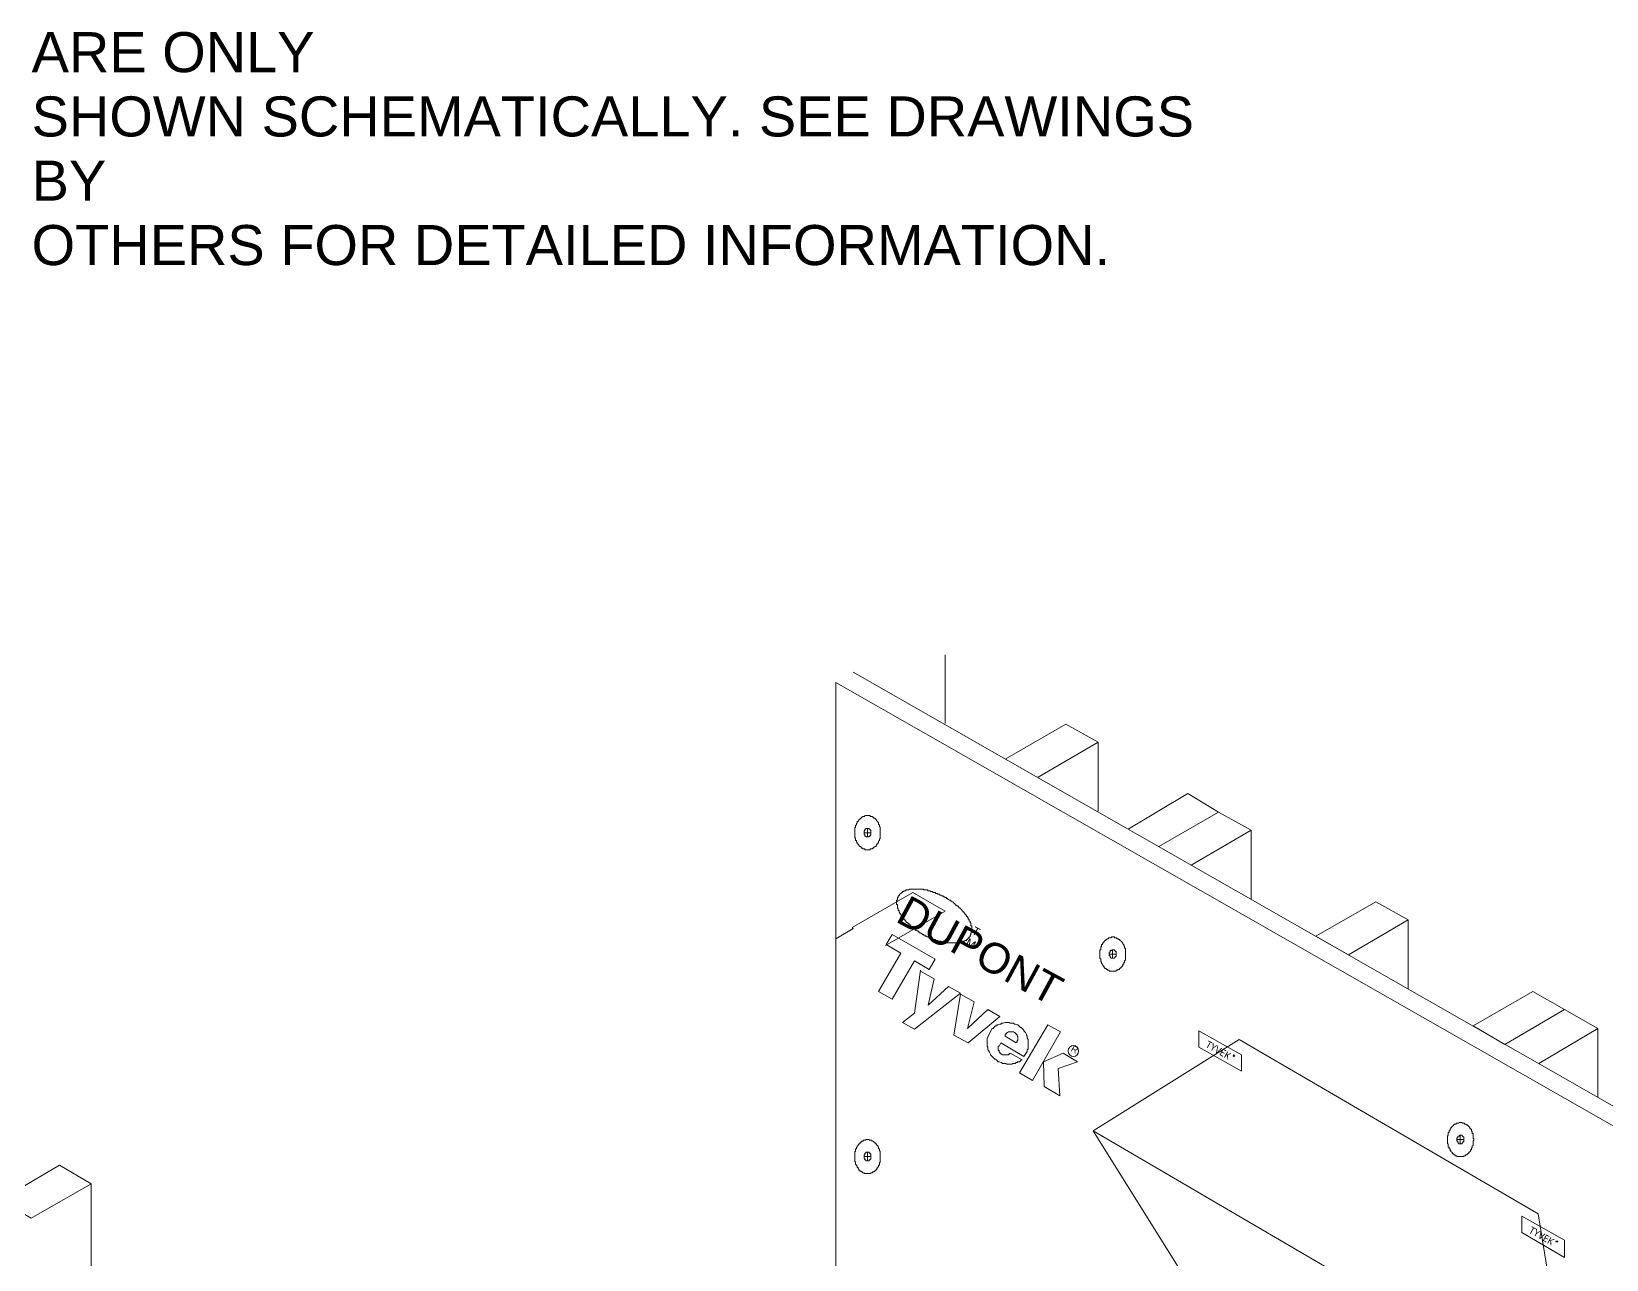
# Model space of a CAD drawing. Header units: inches. Extents: x 0 to 32.7, y -0.1 to 22.9.
# Drawn here: x 24.421 to 27.494, y 4.331 to 6.726 of the extents above; entities that cross this region are included whole.
import ezdxf

# ---------------------------------------------------------------- set-up
doc = ezdxf.new("R2010")
doc.units = ezdxf.units.IN
doc.header["$MEASUREMENT"] = 0
doc.layers.add('PDF_Geometry', color=7, linetype='Continuous', true_color=0x5d5d5d)
doc.layers.add('PDF_Text', color=7, linetype='Continuous')
doc.styles.add('PDF Arial', font='arial.ttf')
doc.styles.add('PDF Chief Blueprint', font='Chief_Blueprint.ttf')
doc.styles.add('PDF Malgun Gothic', font='malgun.ttf')

msp = doc.modelspace()

# ---------------------------------------------------------------- linework, layer by layer
at = {"layer": 'PDF_Geometry', "color": 253, "lineweight": 18, "true_color": 0xa2a2a2}
for points in [[(26.2038, 5.3769), (26.2038, 5.5103)], [(26.3854, 5.2719), (26.5021, 5.3403), (26.4388, 5.3753), (26.3204, 5.3069)], [(26.5021, 5.2053), (26.5021, 5.3403)], [(26.5604, 5.1703), (26.6771, 5.2403), (26.7371, 5.2036)], [(26.6838, 5.1003), (26.8004, 5.1686), (26.7371, 5.2036), (26.6204, 5.1369)], [(26.8004, 5.0336), (26.8004, 5.1686)], [(26.0871, 4.9436), (26.2038, 5.0103), (26.1404, 5.0469), (26.0221, 4.9786), (26.0238, 4.9769)], [(27.1071, 4.8586), (27.1071, 4.9936), (27.0438, 5.0286), (26.9271, 4.9619), (26.9904, 4.9253), (27.1071, 4.9936)], [(27.4121, 4.8186), (27.4771, 4.7819), (27.3621, 4.7136)], [(27.4771, 4.7819), (27.4771, 4.6486)], [(24.4204, 1.4636), (24.5371, 1.5319), (24.5371, 4.4786), (24.4754, 4.5153), (24.3588, 4.4469), (24.4204, 4.4119), (24.5371, 4.4786)]]:
    msp.add_lwpolyline(points, dxfattribs=at)
at = {"layer": 'PDF_Geometry', "color": 254, "lineweight": 18, "true_color": 0xe1e1e1}
for points in [[(27.8904, 3.6819), (27.8904, 4.4119), (26.0238, 5.4769)], [(26.0238, 4.9769), (25.9904, 4.9569)]]:
    msp.add_lwpolyline(points, dxfattribs=at)
at = {"layer": 'PDF_Geometry', "color": 7, "lineweight": 18}
for points in [[(27.8571, 3.6903), (27.8571, 4.3919), (25.9904, 5.4569), (25.9904, 2.5253), (27.8571, 1.4453), (27.8571, 3.6786)], [(26.6571, 3.6936), (26.6571, 4.3186), (26.4921, 4.5819), (26.7771, 4.7603), (27.3604, 4.4203), (27.4221, 4.0436)], [(26.4921, 4.5819), (27.4221, 4.0386), (27.2304, 3.9869), (27.2304, 3.0653)]]:
    msp.add_lwpolyline(points, dxfattribs=at)
at = {"layer": 'PDF_Geometry', "lineweight": 18}
for points in [[(26.0521, 5.1969), (26.0538, 5.1969), (26.0554, 5.1969), (26.0571, 5.1969), (26.0571, 5.1953), (26.0588, 5.1953), (26.0604, 5.1953), (26.0621, 5.1953), (26.0621, 5.1936), (26.0638, 5.1936), (26.0638, 5.1919), (26.0654, 5.1919), (26.0671, 5.1919), (26.0671, 5.1903), (26.0688, 5.1903), (26.0688, 5.1886), (26.0704, 5.1869), (26.0721, 5.1853), (26.0721, 5.1836), (26.0738, 5.1836), (26.0738, 5.1819), (26.0738, 5.1803), (26.0754, 5.1786), (26.0754, 5.1769), (26.0754, 5.1753), (26.0771, 5.1753), (26.0771, 5.1736), (26.0771, 5.1719), (26.0771, 5.1703), (26.0771, 5.1686), (26.0771, 5.1669), (26.0771, 5.1653), (26.0771, 5.1636), (26.0771, 5.1619), (26.0771, 5.1603), (26.0771, 5.1586), (26.0771, 5.1569), (26.0771, 5.1553), (26.0771, 5.1536), (26.0771, 5.1519), (26.0754, 5.1519), (26.0754, 5.1503), (26.0754, 5.1486), (26.0738, 5.1469), (26.0738, 5.1453), (26.0738, 5.1436), (26.0721, 5.1436), (26.0721, 5.1419), (26.0704, 5.1419), (26.0704, 5.1403), (26.0688, 5.1386), (26.0688, 5.1369), (26.0671, 5.1369), (26.0654, 5.1353), (26.0638, 5.1353), (26.0638, 5.1336), (26.0621, 5.1336), (26.0621, 5.1319), (26.0604, 5.1319), (26.0588, 5.1319), (26.0571, 5.1319), (26.0571, 5.1303), (26.0554, 5.1303), (26.0538, 5.1303), (26.0521, 5.1303), (26.0504, 5.1303), (26.0488, 5.1303), (26.0471, 5.1303), (26.0471, 5.1319), (26.0454, 5.1319), (26.0438, 5.1319), (26.0421, 5.1336), (26.0404, 5.1336), (26.0404, 5.1353), (26.0388, 5.1353), (26.0388, 5.1369), (26.0371, 5.1369), (26.0354, 5.1386), (26.0354, 5.1403), (26.0338, 5.1403), (26.0338, 5.1419), (26.0321, 5.1419), (26.0321, 5.1436), (26.0321, 5.1453), (26.0304, 5.1453), (26.0304, 5.1469), (26.0304, 5.1486), (26.0288, 5.1486), (26.0288, 5.1503), (26.0288, 5.1519), (26.0288, 5.1536), (26.0271, 5.1536), (26.0271, 5.1553), (26.0271, 5.1569), (26.0271, 5.1586), (26.0271, 5.1603), (26.0271, 5.1619), (26.0271, 5.1636), (26.0271, 5.1653), (26.0271, 5.1669), (26.0271, 5.1686), (26.0271, 5.1703), (26.0271, 5.1719), (26.0271, 5.1736), (26.0288, 5.1736), (26.0288, 5.1753), (26.0288, 5.1769), (26.0288, 5.1786), (26.0304, 5.1786), (26.0304, 5.1803), (26.0304, 5.1819), (26.0321, 5.1819), (26.0321, 5.1836), (26.0321, 5.1853), (26.0338, 5.1853), (26.0338, 5.1869), (26.0354, 5.1869), (26.0354, 5.1886), (26.0371, 5.1903), (26.0388, 5.1919), (26.0404, 5.1919), (26.0404, 5.1936), (26.0421, 5.1936), (26.0421, 5.1953), (26.0438, 5.1953), (26.0454, 5.1953), (26.0471, 5.1953), (26.0471, 5.1969), (26.0488, 5.1969), (26.0504, 5.1969)], [(26.5304, 4.9603), (26.5321, 4.9603), (26.5338, 4.9603), (26.5338, 4.9586), (26.5354, 4.9586), (26.5371, 4.9586), (26.5388, 4.9586), (26.5388, 4.9569), (26.5404, 4.9569), (26.5421, 4.9569), (26.5421, 4.9553), (26.5438, 4.9553), (26.5454, 4.9536), (26.5471, 4.9519), (26.5488, 4.9503), (26.5488, 4.9486), (26.5504, 4.9486), (26.5504, 4.9469), (26.5521, 4.9453), (26.5521, 4.9436), (26.5538, 4.9419), (26.5538, 4.9403), (26.5538, 4.9386), (26.5554, 4.9386), (26.5554, 4.9369), (26.5554, 4.9353), (26.5554, 4.9336), (26.5554, 4.9319), (26.5554, 4.9303), (26.5554, 4.9286), (26.5554, 4.9269), (26.5554, 4.9253), (26.5554, 4.9236), (26.5554, 4.9219), (26.5554, 4.9203), (26.5554, 4.9186), (26.5554, 4.9169), (26.5554, 4.9153), (26.5538, 4.9136), (26.5538, 4.9119), (26.5538, 4.9103), (26.5521, 4.9103), (26.5521, 4.9086), (26.5521, 4.9069), (26.5504, 4.9069), (26.5504, 4.9053), (26.5504, 4.9036), (26.5488, 4.9036), (26.5488, 4.9019), (26.5471, 4.9019), (26.5471, 4.9003), (26.5454, 4.9003), (26.5454, 4.8986), (26.5438, 4.8986), (26.5438, 4.8969), (26.5421, 4.8969), (26.5404, 4.8969), (26.5404, 4.8953), (26.5388, 4.8953), (26.5371, 4.8953), (26.5371, 4.8936), (26.5354, 4.8936), (26.5338, 4.8936), (26.5321, 4.8936), (26.5304, 4.8936), (26.5288, 4.8936), (26.5271, 4.8936), (26.5254, 4.8936), (26.5238, 4.8936), (26.5238, 4.8953), (26.5221, 4.8953), (26.5204, 4.8953), (26.5204, 4.8969), (26.5188, 4.8969), (26.5171, 4.8986), (26.5154, 4.8986), (26.5154, 4.9003), (26.5138, 4.9003), (26.5138, 4.9019), (26.5121, 4.9036), (26.5121, 4.9053), (26.5104, 4.9053), (26.5104, 4.9069), (26.5088, 4.9086), (26.5088, 4.9103), (26.5088, 4.9119), (26.5071, 4.9119), (26.5071, 4.9136), (26.5071, 4.9153), (26.5071, 4.9169), (26.5054, 4.9186), (26.5054, 4.9203), (26.5054, 4.9219), (26.5054, 4.9236), (26.5054, 4.9253), (26.5054, 4.9269), (26.5054, 4.9286), (26.5054, 4.9303), (26.5054, 4.9319), (26.5054, 4.9336), (26.5054, 4.9353), (26.5071, 4.9353), (26.5071, 4.9369), (26.5071, 4.9386), (26.5071, 4.9403), (26.5088, 4.9419), (26.5088, 4.9436), (26.5088, 4.9453), (26.5104, 4.9453), (26.5104, 4.9469), (26.5121, 4.9486), (26.5121, 4.9503), (26.5138, 4.9503), (26.5138, 4.9519), (26.5154, 4.9519), (26.5154, 4.9536), (26.5171, 4.9536), (26.5171, 4.9553), (26.5188, 4.9553), (26.5188, 4.9569), (26.5204, 4.9569), (26.5221, 4.9569), (26.5221, 4.9586), (26.5238, 4.9586), (26.5254, 4.9586), (26.5271, 4.9586), (26.5288, 4.9603)], [(27.2088, 4.5986), (27.2104, 4.5986), (27.2121, 4.5986), (27.2121, 4.5969), (27.2138, 4.5969), (27.2154, 4.5969), (27.2171, 4.5969), (27.2171, 4.5953), (27.2188, 4.5953), (27.2204, 4.5953), (27.2204, 4.5936), (27.2221, 4.5936), (27.2238, 4.5919), (27.2254, 4.5903), (27.2271, 4.5886), (27.2271, 4.5869), (27.2288, 4.5869), (27.2288, 4.5853), (27.2304, 4.5853), (27.2304, 4.5836), (27.2304, 4.5819), (27.2321, 4.5803), (27.2321, 4.5786), (27.2321, 4.5769), (27.2338, 4.5769), (27.2338, 4.5753), (27.2338, 4.5736), (27.2338, 4.5719), (27.2338, 4.5703), (27.2338, 4.5686), (27.2338, 4.5669), (27.2354, 4.5669), (27.2354, 4.5653), (27.2354, 4.5636), (27.2338, 4.5619), (27.2338, 4.5603), (27.2338, 4.5586), (27.2338, 4.5569), (27.2338, 4.5553), (27.2338, 4.5536), (27.2321, 4.5519), (27.2321, 4.5503), (27.2321, 4.5486), (27.2304, 4.5486), (27.2304, 4.5469), (27.2304, 4.5453), (27.2288, 4.5453), (27.2288, 4.5436), (27.2288, 4.5419), (27.2271, 4.5419), (27.2271, 4.5403), (27.2254, 4.5403), (27.2254, 4.5386), (27.2238, 4.5386), (27.2238, 4.5369), (27.2221, 4.5369), (27.2221, 4.5353), (27.2204, 4.5353), (27.2188, 4.5353), (27.2188, 4.5336), (27.2171, 4.5336), (27.2154, 4.5336), (27.2154, 4.5319), (27.2138, 4.5319), (27.2121, 4.5319), (27.2104, 4.5319), (27.2088, 4.5319), (27.2071, 4.5319), (27.2054, 4.5319), (27.2038, 4.5319), (27.2021, 4.5319), (27.2021, 4.5336), (27.2004, 4.5336), (27.1988, 4.5336), (27.1988, 4.5353), (27.1971, 4.5353), (27.1954, 4.5369), (27.1938, 4.5369), (27.1938, 4.5386), (27.1921, 4.5403), (27.1904, 4.5419), (27.1904, 4.5436), (27.1888, 4.5436), (27.1888, 4.5453), (27.1888, 4.5469), (27.1871, 4.5469), (27.1871, 4.5486), (27.1871, 4.5503), (27.1854, 4.5503), (27.1854, 4.5519), (27.1854, 4.5536), (27.1854, 4.5553), (27.1854, 4.5569), (27.1838, 4.5569), (27.1838, 4.5586), (27.1838, 4.5603), (27.1838, 4.5619), (27.1838, 4.5636), (27.1838, 4.5653), (27.1838, 4.5669), (27.1838, 4.5686), (27.1838, 4.5703), (27.1838, 4.5719), (27.1854, 4.5736), (27.1854, 4.5753), (27.1854, 4.5769), (27.1854, 4.5786), (27.1871, 4.5786), (27.1871, 4.5803), (27.1871, 4.5819), (27.1888, 4.5836), (27.1888, 4.5853), (27.1904, 4.5869), (27.1904, 4.5886), (27.1921, 4.5886), (27.1921, 4.5903), (27.1938, 4.5903), (27.1938, 4.5919), (27.1954, 4.5919), (27.1954, 4.5936), (27.1971, 4.5936), (27.1971, 4.5953), (27.1988, 4.5953), (27.2004, 4.5953), (27.2004, 4.5969), (27.2021, 4.5969), (27.2038, 4.5969), (27.2054, 4.5969), (27.2071, 4.5986)], [(26.0521, 4.5653), (26.0538, 4.5653), (26.0554, 4.5653), (26.0554, 4.5636), (26.0571, 4.5636), (26.0588, 4.5636), (26.0604, 4.5636), (26.0604, 4.5619), (26.0621, 4.5619), (26.0638, 4.5619), (26.0638, 4.5603), (26.0654, 4.5603), (26.0654, 4.5586), (26.0671, 4.5586), (26.0688, 4.5569), (26.0688, 4.5553), (26.0704, 4.5553), (26.0704, 4.5536), (26.0721, 4.5536), (26.0721, 4.5519), (26.0738, 4.5503), (26.0738, 4.5486), (26.0738, 4.5469), (26.0754, 4.5469), (26.0754, 4.5453), (26.0754, 4.5436), (26.0771, 4.5419), (26.0771, 4.5403), (26.0771, 4.5386), (26.0771, 4.5369), (26.0771, 4.5353), (26.0771, 4.5336), (26.0771, 4.5319), (26.0771, 4.5303), (26.0771, 4.5286), (26.0771, 4.5269), (26.0771, 4.5253), (26.0771, 4.5236), (26.0771, 4.5219), (26.0771, 4.5203), (26.0754, 4.5203), (26.0754, 4.5186), (26.0754, 4.5169), (26.0754, 4.5153), (26.0738, 4.5153), (26.0738, 4.5136), (26.0738, 4.5119), (26.0721, 4.5119), (26.0721, 4.5103), (26.0704, 4.5086), (26.0704, 4.5069), (26.0688, 4.5069), (26.0688, 4.5053), (26.0671, 4.5053), (26.0671, 4.5036), (26.0654, 4.5036), (26.0654, 4.5019), (26.0638, 4.5019), (26.0621, 4.5019), (26.0621, 4.5003), (26.0604, 4.5003), (26.0588, 4.5003), (26.0588, 4.4986), (26.0571, 4.4986), (26.0554, 4.4986), (26.0538, 4.4986), (26.0521, 4.4986), (26.0504, 4.4986), (26.0488, 4.4986), (26.0471, 4.4986), (26.0454, 4.4986), (26.0454, 4.5003), (26.0438, 4.5003), (26.0421, 4.5003), (26.0421, 4.5019), (26.0404, 4.5019), (26.0388, 4.5036), (26.0371, 4.5036), (26.0371, 4.5053), (26.0354, 4.5053), (26.0354, 4.5069), (26.0338, 4.5086), (26.0338, 4.5103), (26.0321, 4.5103), (26.0321, 4.5119), (26.0321, 4.5136), (26.0304, 4.5136), (26.0304, 4.5153), (26.0288, 4.5169), (26.0288, 4.5186), (26.0288, 4.5203), (26.0288, 4.5219), (26.0271, 4.5219), (26.0271, 4.5236), (26.0271, 4.5253), (26.0271, 4.5269), (26.0271, 4.5286), (26.0271, 4.5303), (26.0271, 4.5319), (26.0271, 4.5336), (26.0271, 4.5353), (26.0271, 4.5369), (26.0271, 4.5386), (26.0271, 4.5403), (26.0271, 4.5419), (26.0288, 4.5419), (26.0288, 4.5436), (26.0288, 4.5453), (26.0288, 4.5469), (26.0304, 4.5469), (26.0304, 4.5486), (26.0304, 4.5503), (26.0321, 4.5503), (26.0321, 4.5519), (26.0338, 4.5536), (26.0338, 4.5553), (26.0354, 4.5553), (26.0354, 4.5569), (26.0371, 4.5569), (26.0371, 4.5586), (26.0388, 4.5586), (26.0388, 4.5603), (26.0404, 4.5603), (26.0404, 4.5619), (26.0421, 4.5619), (26.0438, 4.5619), (26.0438, 4.5636), (26.0454, 4.5636), (26.0471, 4.5636), (26.0488, 4.5636), (26.0488, 4.5653), (26.0504, 4.5653)]]:
    msp.add_lwpolyline(points, close=True, dxfattribs=at)
at = {"layer": 'PDF_Geometry', "color": 251, "lineweight": 18, "true_color": 0x686868}
for points in [[(26.0521, 5.1719), (26.0538, 5.1719), (26.0554, 5.1719), (26.0554, 5.1703), (26.0571, 5.1703), (26.0571, 5.1686), (26.0588, 5.1686), (26.0588, 5.1669), (26.0588, 5.1653), (26.0588, 5.1636), (26.0588, 5.1619), (26.0588, 5.1603), (26.0588, 5.1586), (26.0571, 5.1586), (26.0571, 5.1569), (26.0554, 5.1569), (26.0554, 5.1553), (26.0538, 5.1553), (26.0521, 5.1553), (26.0504, 5.1553), (26.0488, 5.1553), (26.0488, 5.1569), (26.0471, 5.1569), (26.0471, 5.1586), (26.0471, 5.1603), (26.0454, 5.1603), (26.0454, 5.1619), (26.0454, 5.1636), (26.0454, 5.1653), (26.0454, 5.1669), (26.0471, 5.1686), (26.0471, 5.1703), (26.0488, 5.1703), (26.0488, 5.1719), (26.0504, 5.1719)], [(26.2521, 4.9636), (26.2521, 4.9619), (26.2521, 4.9603), (26.2504, 4.9603), (26.2504, 4.9586), (26.2488, 4.9586), (26.2488, 4.9569), (26.2471, 4.9569), (26.2471, 4.9553), (26.2454, 4.9553), (26.2454, 4.9536), (26.2438, 4.9536), (26.2421, 4.9536), (26.2421, 4.9519), (26.2404, 4.9519), (26.2388, 4.9519), (26.2371, 4.9503), (26.2354, 4.9503), (26.2338, 4.9503), (26.2321, 4.9486), (26.2304, 4.9486), (26.2288, 4.9486), (26.2271, 4.9486), (26.2254, 4.9486), (26.2238, 4.9486), (26.2221, 4.9486), (26.2204, 4.9486), (26.2188, 4.9486), (26.2171, 4.9486), (26.2154, 4.9486), (26.2138, 4.9486), (26.2121, 4.9486), (26.2104, 4.9486), (26.2088, 4.9486), (26.2071, 4.9486), (26.2054, 4.9486), (26.2038, 4.9486), (26.2021, 4.9486), (26.2021, 4.9503), (26.2004, 4.9503), (26.1988, 4.9503), (26.1971, 4.9503), (26.1954, 4.9519), (26.1938, 4.9519), (26.1921, 4.9519), (26.1904, 4.9519), (26.1888, 4.9519), (26.1888, 4.9536), (26.1871, 4.9536), (26.1854, 4.9536), (26.1838, 4.9553), (26.1821, 4.9553), (26.1804, 4.9553), (26.1788, 4.9553), (26.1788, 4.9569), (26.1771, 4.9569), (26.1754, 4.9586), (26.1738, 4.9586), (26.1721, 4.9586), (26.1704, 4.9603), (26.1688, 4.9603), (26.1671, 4.9619), (26.1654, 4.9619), (26.1638, 4.9636), (26.1621, 4.9636), (26.1604, 4.9653), (26.1588, 4.9653), (26.1588, 4.9669), (26.1571, 4.9669), (26.1554, 4.9686), (26.1538, 4.9686), (26.1521, 4.9703), (26.1504, 4.9719), (26.1488, 4.9719), (26.1471, 4.9736), (26.1454, 4.9736), (26.1454, 4.9753), (26.1438, 4.9753), (26.1421, 4.9769), (26.1421, 4.9786), (26.1404, 4.9786), (26.1388, 4.9803), (26.1371, 4.9803), (26.1371, 4.9819), (26.1354, 4.9819), (26.1354, 4.9836), (26.1338, 4.9853), (26.1321, 4.9853), (26.1321, 4.9869), (26.1304, 4.9869), (26.1304, 4.9886), (26.1288, 4.9886), (26.1271, 4.9903), (26.1271, 4.9919), (26.1254, 4.9919), (26.1254, 4.9936), (26.1238, 4.9936), (26.1238, 4.9953), (26.1221, 4.9953), (26.1221, 4.9969), (26.1221, 4.9986), (26.1204, 4.9986), (26.1204, 5.0003), (26.1188, 5.0003), (26.1188, 5.0019), (26.1171, 5.0036), (26.1171, 5.0053), (26.1154, 5.0053), (26.1154, 5.0069), (26.1138, 5.0086), (26.1138, 5.0103), (26.1138, 5.0119), (26.1121, 5.0119), (26.1121, 5.0136), (26.1121, 5.0153), (26.1104, 5.0169), (26.1104, 5.0186), (26.1104, 5.0203), (26.1104, 5.0219), (26.1104, 5.0236), (26.1088, 5.0236), (26.1088, 5.0253), (26.1088, 5.0269), (26.1088, 5.0286), (26.1088, 5.0303), (26.1088, 5.0319), (26.1104, 5.0319), (26.1104, 5.0336), (26.1104, 5.0353), (26.1104, 5.0369), (26.1121, 5.0369), (26.1121, 5.0386), (26.1121, 5.0403), (26.1138, 5.0403), (26.1138, 5.0419), (26.1154, 5.0436), (26.1171, 5.0453), (26.1188, 5.0469), (26.1204, 5.0469), (26.1204, 5.0486), (26.1221, 5.0486), (26.1238, 5.0503), (26.1254, 5.0503), (26.1271, 5.0503), (26.1271, 5.0519), (26.1288, 5.0519), (26.1304, 5.0519), (26.1321, 5.0519), (26.1338, 5.0536), (26.1354, 5.0536), (26.1371, 5.0536), (26.1388, 5.0536), (26.1404, 5.0536), (26.1421, 5.0536), (26.1438, 5.0536), (26.1454, 5.0536), (26.1471, 5.0536), (26.1488, 5.0536), (26.1504, 5.0536), (26.1521, 5.0536), (26.1538, 5.0536), (26.1554, 5.0536), (26.1571, 5.0536), (26.1588, 5.0536), (26.1604, 5.0536), (26.1621, 5.0519), (26.1638, 5.0519), (26.1654, 5.0519), (26.1671, 5.0519), (26.1688, 5.0519), (26.1704, 5.0503), (26.1721, 5.0503), (26.1738, 5.0503), (26.1754, 5.0486), (26.1771, 5.0486), (26.1788, 5.0486), (26.1804, 5.0469), (26.1821, 5.0469), (26.1838, 5.0469), (26.1854, 5.0453), (26.1871, 5.0453), (26.1888, 5.0453), (26.1888, 5.0436), (26.1904, 5.0436), (26.1921, 5.0436), (26.1938, 5.0419), (26.1954, 5.0419), (26.1971, 5.0403), (26.1988, 5.0403), (26.2004, 5.0386), (26.2021, 5.0386), (26.2038, 5.0369), (26.2054, 5.0369), (26.2071, 5.0353), (26.2088, 5.0353), (26.2088, 5.0336), (26.2104, 5.0336), (26.2121, 5.0319), (26.2138, 5.0319), (26.2154, 5.0303), (26.2171, 5.0286), (26.2188, 5.0286), (26.2204, 5.0269), (26.2204, 5.0253), (26.2221, 5.0253), (26.2238, 5.0236), (26.2254, 5.0219), (26.2271, 5.0219), (26.2271, 5.0203), (26.2288, 5.0203), (26.2304, 5.0186), (26.2304, 5.0169), (26.2321, 5.0169), (26.2338, 5.0153), (26.2354, 5.0136), (26.2371, 5.0119), (26.2371, 5.0103), (26.2388, 5.0103), (26.2388, 5.0086), (26.2404, 5.0086), (26.2404, 5.0069), (26.2421, 5.0069), (26.2421, 5.0053), (26.2438, 5.0036), (26.2454, 5.0019), (26.2454, 5.0003), (26.2471, 5.0003), (26.2471, 4.9986), (26.2488, 4.9969), (26.2488, 4.9953), (26.2504, 4.9936), (26.2504, 4.9919), (26.2521, 4.9903), (26.2521, 4.9886), (26.2538, 4.9869), (26.2538, 4.9853), (26.2538, 4.9836), (26.2538, 4.9819), (26.2554, 4.9819), (26.2554, 4.9803), (26.2554, 4.9786), (26.2554, 4.9769), (26.2554, 4.9753), (26.2554, 4.9736), (26.2554, 4.9719), (26.2554, 4.9703), (26.2554, 4.9686), (26.2538, 4.9686), (26.2538, 4.9669), (26.2538, 4.9653), (26.2538, 4.9636)], [(26.1838, 4.9169), (26.1721, 4.8969), (26.1438, 4.9136), (26.1004, 4.8386), (26.0738, 4.8536), (26.1171, 4.9286), (26.0888, 4.9453), (26.1004, 4.9653)], [(26.5304, 4.9353), (26.5321, 4.9353), (26.5338, 4.9353), (26.5338, 4.9336), (26.5354, 4.9336), (26.5354, 4.9319), (26.5371, 4.9319), (26.5371, 4.9303), (26.5371, 4.9286), (26.5371, 4.9269), (26.5371, 4.9253), (26.5371, 4.9236), (26.5371, 4.9219), (26.5354, 4.9219), (26.5354, 4.9203), (26.5338, 4.9203), (26.5338, 4.9186), (26.5321, 4.9186), (26.5304, 4.9186), (26.5288, 4.9186), (26.5271, 4.9186), (26.5271, 4.9203), (26.5254, 4.9203), (26.5254, 4.9219), (26.5254, 4.9236), (26.5238, 4.9236), (26.5238, 4.9253), (26.5238, 4.9269), (26.5238, 4.9286), (26.5238, 4.9303), (26.5254, 4.9303), (26.5254, 4.9319), (26.5254, 4.9336), (26.5271, 4.9336), (26.5288, 4.9336), (26.5288, 4.9353)], [(26.1554, 4.8936), (26.1821, 4.8786), (26.1704, 4.8269), (26.2104, 4.8636), (26.2338, 4.8503), (26.1438, 4.7803), (26.1204, 4.7936), (26.1438, 4.8119), (26.1554, 4.8953)], [(26.2604, 4.8336), (26.2471, 4.7819), (26.2871, 4.8186), (26.3104, 4.8053), (26.2488, 4.7536), (26.2204, 4.7686), (26.2338, 4.8486)], [(26.3538, 4.7819), (26.3521, 4.7836), (26.3504, 4.7836), (26.3488, 4.7853), (26.3471, 4.7869), (26.3454, 4.7886), (26.3438, 4.7886), (26.3404, 4.7903), (26.3388, 4.7903), (26.3371, 4.7919), (26.3354, 4.7919), (26.3338, 4.7919), (26.3304, 4.7919), (26.3288, 4.7936), (26.3271, 4.7936), (26.3238, 4.7936), (26.3221, 4.7936), (26.3204, 4.7936), (26.3171, 4.7919), (26.3154, 4.7919), (26.3138, 4.7919), (26.3121, 4.7903), (26.3104, 4.7903), (26.3071, 4.7886), (26.3054, 4.7886), (26.3038, 4.7869), (26.3021, 4.7869), (26.3004, 4.7853), (26.2988, 4.7836), (26.2971, 4.7819), (26.2954, 4.7819), (26.2871, 4.7653), (26.2854, 4.7619), (26.2854, 4.7603), (26.2854, 4.7586), (26.2854, 4.7553), (26.2854, 4.7536), (26.2854, 4.7519), (26.2854, 4.7486), (26.2854, 4.7469), (26.2871, 4.7453), (26.2871, 4.7436), (26.2871, 4.7403), (26.2888, 4.7386), (26.2888, 4.7369), (26.2904, 4.7353), (26.2921, 4.7319), (26.2921, 4.7303), (26.2938, 4.7286), (26.2954, 4.7269), (26.2971, 4.7253), (26.2988, 4.7236), (26.3004, 4.7219), (26.3021, 4.7219), (26.3038, 4.7203), (26.3054, 4.7186), (26.3071, 4.7169), (26.3088, 4.7169), (26.3121, 4.7153), (26.3138, 4.7153), (26.3154, 4.7136), (26.3171, 4.7136), (26.3204, 4.7136), (26.3221, 4.7136), (26.3238, 4.7119), (26.3271, 4.7119), (26.3288, 4.7119), (26.3304, 4.7119), (26.3338, 4.7119), (26.3354, 4.7136), (26.3371, 4.7136), (26.3404, 4.7136), (26.3421, 4.7153), (26.3438, 4.7153), (26.3454, 4.7169), (26.3488, 4.7169), (26.3504, 4.7186), (26.3521, 4.7203), (26.3538, 4.7203), (26.3304, 4.7336), (26.3288, 4.7319), (26.3271, 4.7319), (26.3271, 4.7303), (26.3254, 4.7303), (26.3238, 4.7303), (26.3221, 4.7303), (26.3204, 4.7303), (26.3188, 4.7303), (26.3171, 4.7303), (26.3154, 4.7303), (26.3138, 4.7319), (26.3121, 4.7319), (26.3121, 4.7336), (26.3104, 4.7336), (26.3104, 4.7353), (26.3088, 4.7353), (26.3088, 4.7369), (26.3088, 4.7386), (26.3071, 4.7386), (26.3071, 4.7403), (26.3071, 4.7419), (26.3071, 4.7436), (26.3071, 4.7453), (26.3071, 4.7469), (26.3088, 4.7469), (26.3121, 4.7536), (26.3571, 4.7269), (26.3638, 4.7369), (26.3638, 4.7403), (26.3654, 4.7419), (26.3654, 4.7436), (26.3654, 4.7453), (26.3654, 4.7486), (26.3654, 4.7503), (26.3654, 4.7519), (26.3654, 4.7553), (26.3654, 4.7569), (26.3654, 4.7586), (26.3654, 4.7603), (26.3638, 4.7636), (26.3638, 4.7653), (26.3638, 4.7669), (26.3621, 4.7686), (26.3621, 4.7703), (26.3604, 4.7736), (26.3588, 4.7753), (26.3571, 4.7769), (26.3571, 4.7786), (26.3554, 4.7803)], [(26.3204, 4.7669), (26.3421, 4.7536), (26.3421, 4.7553), (26.3438, 4.7553), (26.3438, 4.7569), (26.3438, 4.7586), (26.3454, 4.7586), (26.3454, 4.7603), (26.3454, 4.7619), (26.3454, 4.7636), (26.3454, 4.7653), (26.3454, 4.7669), (26.3438, 4.7669), (26.3438, 4.7686), (26.3438, 4.7703), (26.3421, 4.7703), (26.3421, 4.7719), (26.3404, 4.7719), (26.3404, 4.7736), (26.3388, 4.7736), (26.3371, 4.7753), (26.3354, 4.7753), (26.3338, 4.7753), (26.3321, 4.7753), (26.3304, 4.7753), (26.3288, 4.7753), (26.3271, 4.7753), (26.3254, 4.7736), (26.3238, 4.7736), (26.3238, 4.7719), (26.3221, 4.7719), (26.3221, 4.7703), (26.3204, 4.7686)], [(26.4288, 4.7753), (26.3738, 4.6803), (26.3488, 4.6953), (26.4038, 4.7886)], [(26.4338, 4.7336), (26.4621, 4.7169), (26.4238, 4.7036), (26.4271, 4.6503), (26.3971, 4.6686), (26.3954, 4.7169)], [(27.2088, 4.5736), (27.2104, 4.5736), (27.2121, 4.5736), (27.2121, 4.5719), (27.2138, 4.5719), (27.2138, 4.5703), (27.2154, 4.5703), (27.2154, 4.5686), (27.2154, 4.5669), (27.2154, 4.5653), (27.2154, 4.5636), (27.2154, 4.5619), (27.2154, 4.5603), (27.2138, 4.5603), (27.2138, 4.5586), (27.2121, 4.5586), (27.2121, 4.5569), (27.2104, 4.5569), (27.2088, 4.5569), (27.2071, 4.5569), (27.2054, 4.5569), (27.2054, 4.5586), (27.2038, 4.5586), (27.2038, 4.5603), (27.2038, 4.5619), (27.2021, 4.5619), (27.2021, 4.5636), (27.2021, 4.5653), (27.2021, 4.5669), (27.2021, 4.5686), (27.2038, 4.5686), (27.2038, 4.5703), (27.2038, 4.5719), (27.2054, 4.5719), (27.2071, 4.5719), (27.2071, 4.5736)], [(26.0521, 4.5403), (26.0538, 4.5403), (26.0554, 4.5403), (26.0554, 4.5386), (26.0571, 4.5386), (26.0571, 4.5369), (26.0588, 4.5369), (26.0588, 4.5353), (26.0588, 4.5336), (26.0588, 4.5319), (26.0588, 4.5303), (26.0588, 4.5286), (26.0588, 4.5269), (26.0571, 4.5269), (26.0571, 4.5253), (26.0554, 4.5253), (26.0554, 4.5236), (26.0538, 4.5236), (26.0521, 4.5236), (26.0504, 4.5236), (26.0488, 4.5236), (26.0488, 4.5253), (26.0471, 4.5253), (26.0471, 4.5269), (26.0454, 4.5286), (26.0454, 4.5303), (26.0454, 4.5319), (26.0454, 4.5336), (26.0454, 4.5353), (26.0471, 4.5353), (26.0471, 4.5369), (26.0471, 4.5386), (26.0488, 4.5386), (26.0488, 4.5403), (26.0504, 4.5403)]]:
    msp.add_lwpolyline(points, close=True, dxfattribs=at)
for points in [[(26.0454, 5.1636), (26.0588, 5.1636)], [(26.0521, 5.1719), (26.0521, 5.1553)], [(26.5238, 4.9269), (26.5371, 4.9269)], [(26.5304, 4.9353), (26.5304, 4.9186)], [(27.2021, 4.5653), (27.2154, 4.5653)], [(27.2088, 4.5736), (27.2088, 4.5569)], [(26.0454, 4.5319), (26.0588, 4.5319)], [(26.0521, 4.5403), (26.0521, 4.5236)]]:
    msp.add_lwpolyline(points, dxfattribs=at)
at = {"layer": 'PDF_Geometry', "color": 253, "lineweight": 18, "true_color": 0xa2a2a2}
msp.add_lwpolyline([(27.4121, 4.8186), (27.2954, 4.7503), (27.2338, 4.7869), (27.3504, 4.8536)], close=True, dxfattribs=at)
at = {"layer": 'PDF_Geometry', "color": 254, "lineweight": 18, "true_color": 0xe1e1e1}
for points in [[(26.7821, 4.6986), (26.6988, 4.7453), (26.6988, 4.7769), (26.7821, 4.7303)], [(27.4121, 4.3353), (27.3288, 4.3836), (27.3288, 4.4153), (27.4121, 4.3686)]]:
    msp.add_lwpolyline(points, close=True, dxfattribs=at)
at = {"layer": 'PDF_Geometry', "color": 251, "lineweight": 18, "true_color": 0x686868}
msp.add_circle((26.7671, 4.7286), 0.00167, dxfattribs=at)
for points in [[(26.4538, 4.7486), (26.4482, 4.7486), (26.4438, 4.7438), (26.4438, 4.7378)], [(26.4438, 4.7378), (26.4438, 4.7318), (26.4482, 4.7269), (26.4538, 4.7269)], [(26.4638, 4.7378), (26.4638, 4.7438), (26.4593, 4.7486), (26.4538, 4.7486)], [(26.4538, 4.7269), (26.4593, 4.7269), (26.4638, 4.7318), (26.4638, 4.7378)], [(27.3971, 4.3669), (27.3962, 4.3669), (27.3954, 4.3666), (27.3954, 4.3661)], [(27.3954, 4.3661), (27.3954, 4.3656), (27.3962, 4.3653), (27.3971, 4.3653)], [(27.3988, 4.3661), (27.3988, 4.3666), (27.398, 4.3669), (27.3971, 4.3669)], [(27.3971, 4.3653), (27.398, 4.3653), (27.3988, 4.3656), (27.3988, 4.3661)]]:
    msp.add_open_spline(points, degree=3, dxfattribs=at)

# ---------------------------------------------------------------- texts
at = {"layer": 'PDF_Text', "attachment_point": 7, "style": 'PDF Arial'}
for s, insert, char_height in [('ARE ONLY', (24.4211, 6.646), 0.07814), ('SHOWN SCHEMATICALLY. SEE DRAWINGS', (24.4211, 6.5206), 0.078138), ('BY', (24.4211, 6.3965), 0.07814), ('OTHERS FOR DETAILED INFORMATION.', (24.4211, 6.2697), 0.078138)]:
    msp.add_mtext(s, dxfattribs=dict(at, insert=insert, char_height=char_height))
at = {"layer": 'PDF_Text', "color": 251, "true_color": 0x686868, "attachment_point": 7}
for s, insert, char_height, rotation, style in [('DUPONT', (26.1039, 4.9907), 0.05918, 331.478, 'PDF Arial'), ('T', (26.2544, 4.9675), 0.0156, 331.478, 'PDF Arial'), ('M', (26.2421, 4.9448), 0.0156, 331.478, 'PDF Arial'), ('R', (26.4477, 4.7383), 0.0129, 331.478, 'PDF Chief Blueprint'), ('TYVEK', (26.7104, 4.7464), 0.01387, 330.4041, 'PDF Malgun Gothic'), ('R', (26.7661, 4.7287), 0.00156, 330.4041, 'PDF Chief Blueprint'), ('TYVEK', (27.3411, 4.3841), 0.01387, 330.4041, 'PDF Malgun Gothic'), ('R', (27.3967, 4.3664), 0.00156, 330.4041, 'PDF Chief Blueprint')]:
    msp.add_mtext(s, dxfattribs=dict(at, insert=insert, char_height=char_height, rotation=rotation, style=style))

doc.saveas('drawing.dxf')
